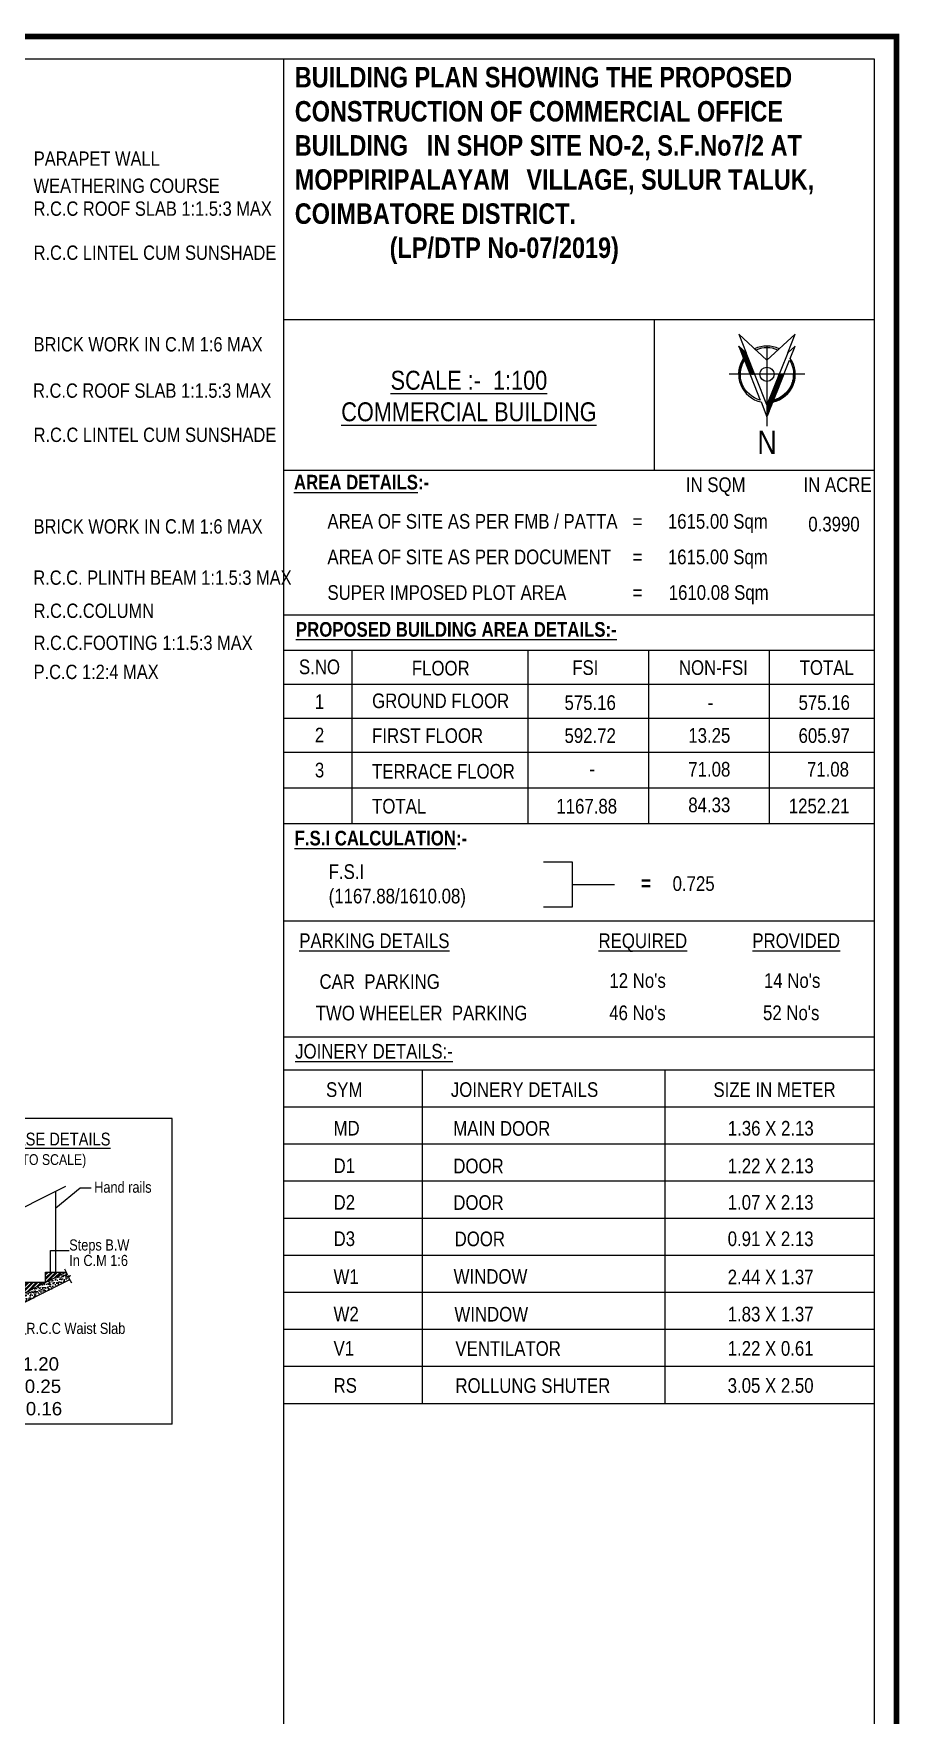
# Model space of a CAD drawing. Header units: metres. Extents: x 127 to 433, y 178 to 269.
# Drawn here: x 414.82 to 432.93, y 233.4 to 268.59 of the extents above; entities that cross this region are included whole.
import ezdxf

# ---------------------------------------------------------------- set-up
doc = ezdxf.new("R2010")
doc.units = ezdxf.units.M
doc.header["$MEASUREMENT"] = 0
doc.layers.add('TEXT', color=3, linetype='Continuous', lineweight=25)
doc.styles.add('Arial', font='swissc.ttf')
doc.styles.get("Standard").update_dxf_attribs({"font": 'swissc.ttf'})
doc.styles.add('title text', font='arial.ttf')
doc.dimstyles.new('FLOOR DIM', dxfattribs={"dimtxt": 0.23, "dimasz": 0.03, "dimexe": 0.075, "dimexo": 0.3, "dimgap": 0.09, "dimtad": 0, "dimzin": 3, "dimdsep": 46, "dimtxsty": 'Arial', "dimblk": 'JM1', "dimcen": -0.09, "dimse1": 1, "dimse2": 1, "dimclrd": 5, "dimclre": 250, "dimclrt": 3, "dimazin": 0, "dimtfac": 0.65, "dimtix": 1, "dimtofl": 0, "dimtmove": 0, "dimatfit": 2, "dimfxl": 0, "dimfrac": 1, "dimtolj": 1, "dimlwd": 18, "dimlwe": -1, "dimarcsym": 0})

# ---------------------------------------------------------------- blocks, each defined once
blk = doc.blocks.new('JM1')
at = {"color": 2}
for p, q in [((-3, 0), (0, 0)), ((-0.88, -0.88), (0.88, 0.88)), ((0, 2), (0, -2))]:
    blk.add_line(p, q, dxfattribs=at)
blk = doc.blocks.new('*D57')
at = {"layer": 'Defpoints', "color": 0}
for p in [(111199.286, -25955.437), (111198.581, -25958.54), (111199.286, -25958.54)]:
    blk.add_point(p, dxfattribs=at)
at = {"color": 3, "insert": (111198.581, -25956.988), "char_height": 0.5, "attachment_point": 5, "rotation": 90}
blk.add_mtext('\\A1;1.20', dxfattribs=at)
blk = doc.blocks.new('NORTH POINT')
h = blk.add_hatch()
h.set_pattern_fill('ANSI31', color=256, scale=0.002143)
h.set_pattern_definition([(45, (-0.44268686, 0.48219852), (-0.000189443638, 0.000189443638), [])])
h.paths.add_polyline_path([(0, 1.393), (0, 1.929), (-0.269, 1.258, 0.353858), (-1.286, 0), (-1.211, 0, -0.342041), (-0.303, 1.173), (-0.772, 0), (-0.557, 0)])
h = blk.add_hatch()
h.set_pattern_fill('ANSI31', color=256, scale=0.002143)
h.set_pattern_definition([(45, (0.90676152, -0.56723565), (-0.00018944364, 0.00018944364), [])])
h.paths.add_polyline_path([(0.772, 0), (0.557, 0), (0.948, -0.976), (1.286, -1.286), (1.062, -0.726, 0.150986), (1.286, 0), (1.211, 0, -0.140222), (1.028, -0.64)])
at = {"linetype": 'Continuous', "ltscale": 250}
for p, q in [((0, -1.286), (0, 2.358)), ((-1.715, 0), (1.715, 0)), ((-0.501, -1.102), (-0.561, -1.157)), ((0.561, -1.157), (0.501, -1.102))]:
    blk.add_line(p, q, dxfattribs=at)
for points in [[(1.062, -0.726, 0.533339), (0.269, 1.258), (0, 1.929), (-0.269, 1.258, 0.533339), (-1.062, -0.726), (-1.286, -1.286), (-0.948, -0.976), (0, 1.393), (0.948, -0.976), (1.286, -1.286)], [(-1.028, -0.64, -0.506557), (-0.303, 1.173)], [(1.028, -0.64), (0.303, 1.173, -0.506557)]]:
    blk.add_lwpolyline(points, format="xyb", close=True, dxfattribs=at)
blk.add_lwpolyline([(-0.948, -0.976), (-1.286, -1.822), (0, -0.643), (1.286, -1.822), (0.948, -0.976)], dxfattribs=at)
blk.add_circle((0, 0), 0.321, dxfattribs=at)
for radius, start, end in [(1.286, 244.13834, 295.86166), (1.211, 245.55266, 294.44734)]:
    blk.add_arc((0, 0), radius, start, end, dxfattribs=at)
blk = doc.blocks.new('ST')
h = blk.add_hatch()
h.set_pattern_fill('ANSI32', color=8, scale=0.012932)
h.set_pattern_definition([(45, (-12102.78879, -39351.42111), (-0.0870967196, 0.0870967196), []), (45, (-12102.73073, -39351.42111), (-0.0870967196, 0.0870967196), [])])
h.paths.add_polyline_path([(111198.892, -25958.54), (111198.892, -25958.934), (111199.68, -25958.54)])
h.paths.add_polyline_path([(111199.68, -25958.146), (111199.68, -25958.54), (111200.468, -25958.146)])
h.paths.add_polyline_path([(111200.468, -25957.752), (111200.468, -25958.146), (111201.257, -25957.752)])
h.paths.add_polyline_path([(111202.045, -25957.358), (111201.257, -25957.358), (111201.257, -25957.752)])
h = blk.add_hatch()
h.set_pattern_fill('AR-CONC', color=8, scale=0.001293)
h.set_pattern_definition([(50, (-12102.7888, -39351.42111), (0.2355936819, -0.02061176645), [0.0246346724, -0.2709813966]), (355, (-12102.7888, -39351.42111), (-0.0455753355, 0.24706681343), [0.01970773794, -0.2167858727]), (100.4514447, (-12102.76916, -39351.42283), (0.19001834577, 0.2264550369), [0.02093625004, -0.23029894156]), (46.1842, (-12102.7888, -39351.35542), (0.3505482085, -0.0543674003), [0.0369520086, -0.4064720949]), (96.6355576, (-12102.75958, -39351.35995), (0.3070012112, 0.319961235), [0.0314043879, -0.3454487243]), (351.18415117, (-12102.7888, -39351.35542), (0.3070012112, 0.319961235), [0.0295615643, -0.3251773293]), (21, (-12102.75595, -39351.37184), (0.19606146262, -0.13224512636), [0.0246346724, -0.2709813966]), (326, (-12102.75595, -39351.37184), (0.079919828, 0.23818426294), [0.01970773794, -0.2167851173]), (71.451445, (-12102.7396, -39351.38287), (0.27598129017, 0.1059391378), [0.02093625004, -0.23029854456]), (37.5, (-12102.78879, -39351.421114), (0.00399405403, 0.109343080525), [0, -0.2141574189, 0, -0.22006974028, 0, -0.21760627303]), (7.5, (-12102.78879, -39351.42111), (0.08640842504, 0.1295493776), [0, -0.12547259819, 0, -0.20923048441, 0, -0.08293673048]), (327.5, (-12102.86204, -39351.42111), (0.17534015197, -0.00740817489), [0, -0.08211557473, 0, -0.25620059316, 0, -0.33995847938]), (317.5, (-12102.89488, -39351.42111), (0.19155453329, 0.032880487), [0, -0.10675024715, 0, -0.17014347084, 0, -0.2414197897])])
h.paths.add_polyline_path([(111202.192, -25957.651), (111202.119, -25957.505), (111202.023, -25957.516), (111202.089, -25957.446), (111202.045, -25957.358), (111198.892, -25958.934), (111198.965, -25959.081), (111199.061, -25959.07), (111198.995, -25959.14), (111199.039, -25959.228)])
for p, q in [((111206.131, -25951.459), (111197.085, -25951.459)), ((111197.085, -25951.459), (111197.085, -25963.2)), ((111206.131, -25963.2), (111206.131, -25951.459)), ((111198.892, -25955.634), (111202.045, -25954.057)), ((111201.651, -25957.358), (111201.651, -25954.254)), ((111199.286, -25958.54), (111199.286, -25955.437)), ((111198.892, -25958.934), (111202.045, -25957.358)), ((111201.257, -25957.752), (111201.257, -25957.358)), ((111201.257, -25957.358), (111202.045, -25957.358)), ((111199.039, -25959.228), (111202.192, -25957.651)), ((111200.468, -25958.146), (111200.468, -25957.752)), ((111200.468, -25957.752), (111201.257, -25957.752)), ((111198.892, -25958.54), (111199.68, -25958.54)), ((111198.892, -25958.934), (111198.892, -25958.54)), ((111199.68, -25958.54), (111199.68, -25958.146)), ((111199.68, -25958.146), (111200.468, -25958.146)), ((111206.131, -25963.2), (111197.085, -25963.2))]:
    blk.add_line(p, q)
at = {"linetype": 'Continuous'}
for points in [[(111201.986, -25957.24), (111202.089, -25957.446), (111202.023, -25957.516), (111202.214, -25957.494), (111202.148, -25957.563), (111202.251, -25957.769)], [(111198.833, -25958.817), (111198.936, -25959.022), (111198.87, -25959.092), (111199.061, -25959.07), (111198.995, -25959.14), (111199.098, -25959.346)]]:
    blk.add_lwpolyline(points, dxfattribs=at)
at = {"style": 'Arial'}
for s, height, p in [('%%USTAIRCASE DETAILS', 0.49269, (111198.049, -25952.494)), ('(NOT TO SCALE)', 0.41209, (111199.048, -25953.242)), ('Hand rails', 0.4272, (111203.131, -25954.31)), ('Steps B.W', 0.4272, (111202.17, -25956.532)), ('In C.M 1:6', 0.4272, (111202.17, -25957.127)), ('R.C.C Waist Slab', 0.42716, (111200.519, -25959.737))]:
    blk.add_text(s, height=height, dxfattribs=at).set_placement(p)
at = {"lineweight": 5, "style": 'title text'}
for s, p in [('WIDTH : 1.20', (111197.43, -25961.147)), ('TREAD : 0.25', (111197.43, -25962.007)), ('RISE     : 0.16', (111197.43, -25962.867))]:
    blk.add_text(s, height=0.51389, dxfattribs=at).set_placement(p)
dim = blk.add_aligned_dim(p1=(111199.286, -25955.437), p2=(111199.286, -25958.54), distance=-0.705, text='1.20', dimstyle='FLOOR DIM', override={"dimscale": 2.5, "dimtxt": 0.2, "dimasz": 0.05, "dimpost": '\\X', "dimse1": 1, "dimse2": 1})
dim.commit()
dim.dimension.update_dxf_attribs({"geometry": '*D57', "text_midpoint": (111198.581, -25956.988)})
for points in [[(111201.657, -25954.89), (111202.595, -25954.122), (111203.013, -25954.122)], [(111201.452, -25957.438), (111201.452, -25956.532), (111202.17, -25956.532)], [(111199.384, -25958.91), (111200.203, -25959.737), (111200.519, -25959.737)]]:
    blk.add_leader(points, dimstyle='FLOOR DIM', override={"dimasz": 0.1, "dimgap": 1, "dimclrd": 1})

msp = doc.modelspace()

# ---------------------------------------------------------------- linework, layer by layer
at = {"linetype": 'ByBlock'}
for p, q in [((420.05, 268.058), (420.05, 198.748)), ((432.405, 262.601), (420.05, 262.601)), ((427.806, 262.601), (427.806, 259.443)), ((432.405, 259.443), (420.05, 259.443))]:
    msp.add_line(p, q, dxfattribs=at)
for p, q in [((420.05, 256.427), (432.405, 256.427)), ((420.05, 255.687), (432.405, 255.687)), ((421.477, 255.687), (421.477, 252.064)), ((425.162, 255.687), (425.162, 252.064)), ((427.684, 255.687), (427.684, 252.064)), ((430.206, 255.687), (430.206, 252.064)), ((420.05, 254.977), (432.405, 254.977)), ((420.05, 254.267), (432.405, 254.267)), ((420.05, 253.557), (432.405, 253.557)), ((420.05, 253.557), (432.405, 253.557)), ((420.05, 253.557), (432.405, 253.557)), ((420.05, 253.557), (432.405, 253.557)), ((421.477, 253.557), (421.477, 253.522)), ((420.05, 252.811), (432.405, 252.811)), ((420.05, 252.064), (432.405, 252.064)), ((420.052, 247.601), (432.405, 247.601)), ((432.405, 247.599), (432.405, 239.762))]:
    msp.add_line(p, q)
at = {"color": 0}
for p, q in [((420.052, 246.909), (432.405, 246.909)), ((422.946, 246.909), (422.946, 239.93)), ((428.027, 246.909), (428.027, 239.93)), ((420.052, 246.134), (432.405, 246.134)), ((420.052, 245.358), (432.405, 245.358)), ((420.052, 244.583), (432.405, 244.583)), ((420.052, 243.807), (432.405, 243.807)), ((420.052, 243.032), (432.405, 243.032)), ((420.052, 242.256), (432.405, 242.256)), ((420.052, 241.481), (432.405, 241.481)), ((420.052, 240.706), (432.405, 240.706)), ((420.052, 239.93), (432.405, 239.93))]:
    msp.add_line(p, q, dxfattribs=at)
at = {"const_width": 0.12}
msp.add_lwpolyline([(331.188, 268.526), (432.873, 268.526), (432.873, 198.28), (331.188, 198.28)], close=True, dxfattribs=at)
msp.add_lwpolyline([(331.656, 268.058), (432.405, 268.058), (432.405, 198.748), (331.656, 198.748)], close=True)
for points in [[(425.486, 251.26), (426.087, 251.26), (426.087, 250.311), (425.486, 250.311)], [(426.087, 250.786), (426.971, 250.786)], [(420.051, 250.025), (432.405, 250.025)], [(420.05, 247.601), (432.405, 247.601)]]:
    msp.add_lwpolyline(points)

# ---------------------------------------------------------------- block references
at = {"xscale": 0.460055286110679, "yscale": 0.460055286110679, "zscale": 0.460055286110679, "rotation": 180}
msp.add_blockref('NORTH POINT', (430.163, 261.459), dxfattribs=at)
at = {"xscale": 0.54432, "yscale": 0.54432, "zscale": 0.54432}
msp.add_blockref('ST', (-60114.001, 14371.787), dxfattribs=at)

# ---------------------------------------------------------------- texts
msp.add_text('N', height=0.49, rotation=359.935).set_placement((429.962, 259.792))
for s, height, p in [('=', 0.307, (427.353, 258.23)), ('=', 0.307, (427.353, 257.485)), ('=', 0.307, (427.353, 256.74)), ('%%UJOINERY DETAILS:-', 0.30666, (420.292, 247.143))]:
    msp.add_text(s, height=height).set_placement(p)
at = {"color": 0}
for s, height, p in [('SYM', 0.3067, (420.938, 246.341)), ('JOINERY DETAILS', 0.30666, (423.549, 246.341)), ('SIZE IN METER', 0.30666, (429.043, 246.341)), ('MD', 0.3067, (421.095, 245.534)), ('MAIN DOOR', 0.3067, (423.6, 245.529)), ('1.36 X 2.13', 0.30666, (429.344, 245.532)), ('D1', 0.3067, (421.095, 244.748)), ('DOOR', 0.3067, (423.6, 244.743)), ('1.22 X 2.13', 0.30666, (429.342, 244.746)), ('D2', 0.3067, (421.095, 243.982)), ('DOOR', 0.3067, (423.6, 243.978)), ('1.07 X 2.13', 0.30666, (429.341, 243.982)), ('D3', 0.3067, (421.095, 243.222)), ('DOOR', 0.3067, (423.628, 243.218)), ('0.91 X 2.13', 0.30666, (429.341, 243.22)), ('W1', 0.3067, (421.095, 242.43)), ('WINDOW', 0.3067, (423.608, 242.431)), ('2.44 X 1.37', 0.30666, (429.341, 242.42)), ('W2', 0.3067, (421.095, 241.645)), ('WINDOW', 0.3067, (423.624, 241.642)), ('1.83 X 1.37', 0.30666, (429.341, 241.644)), ('V1', 0.3067, (421.095, 240.928)), ('VENTILATOR', 0.3067, (423.645, 240.924)), ('1.22 X 0.61', 0.30666, (429.341, 240.927)), ('RS', 0.3067, (421.095, 240.153)), ('ROLLUNG SHUTER', 0.30666, (423.645, 240.149)), ('3.05 X 2.50', 0.30666, (429.341, 240.151))]:
    msp.add_text(s, height=height, dxfattribs=at).set_placement(p)
for s, insert, char_height, width, attachment_point in [('{\\fSwis721 Cn BT|b1|i0|c0|p34;BUILDING PLAN SHOWING THE PROPOSED CONSTRUCTION OF COMMERCIAL OFFICE  BUILDING \\H1.87838x; \\H0.53237x;IN SHOP SITE NO-2, S.F.No7/2 AT MOPPIRIPALAYAM \\H1.58559x; \\H0.63068x;VILLAGE, SULUR TALUK, COIMBATORE DISTRICT.           \\H1.68319x; \\H0.59411x;^I^I^I^I  (LP/DTP No-07/2019) \\H1.65065x; \\H0.60582x;\\P^I^I^I              \\H1.63747x; }', (420.284, 267.889), 0.428059, 12.03795, 1), ('{\\LSCALE :-  1:100\\PCOMMERCIAL BUILDING\\H1.87838x; }', (423.927, 261.002), 0.396, 5.84286, 5), ('{\\fSwis721 Cn BT|b1|i0|c0|p34;\\LAREA DETAILS\\l:-}', (420.266, 259.356), 0.30666, 4.72573, 1), ('{\\fSwis721 Cn BT|b1|i0|c0|p34;\\LF.S.I CALCULATION\\l:-}', (420.28, 251.909), 0.30666, 15.00787, 1), ('{\\fSwis721 Cn BT|b0|i0|c0|p34;\\LPARKING DETAILS}', (420.378, 249.762), 0.30666, 15.00787, 1), ('{\\fSwis721 Cn BT|b0|i0|c0|p34;\\LREQUIRED}', (426.639, 249.762), 0.30666, 15.00787, 1), ('{\\fSwis721 Cn BT|b0|i0|c0|p34;\\LPROVIDED}', (429.857, 249.762), 0.30666, 15.00787, 1)]:
    msp.add_mtext(s, dxfattribs=dict(insert=insert, char_height=char_height, width=width, attachment_point=attachment_point))
at = {"color": 0, "attachment_point": 1}
for s, insert, char_height, width in [('{\\fSwis721 Cn BT|b0|i0|c0|p34;IN SQM}', (428.466, 259.303), 0.30666, 1.52328), ('{\\fSwis721 Cn BT|b0|i0|c0|p34;IN ACRE}', (430.927, 259.303), 0.30666, 1.73769), ('{\\fSwis721 Cn BT|b0|i0|c0|p34;AREA OF SITE AS PER FMB / PATTA }', (420.967, 258.536), 0.30666, 7.52288), ('1615.00 Sqm', (428.09, 258.536), 0.30666, 2.54849), ('{\\fSwis721 Cn BT|b0|i0|c0|p34;AREA OF SITE AS PER DOCUMENT }', (420.967, 257.792), 0.30666, 7.35595), ('1615.00 Sqm', (428.09, 257.792), 0.30666, 2.54849), ('{\\fSwis721 Cn BT|b0|i0|c0|p34;SUPER IMPOSED PLOT AREA}', (420.967, 257.047), 0.30666, 6.88985), ('1610.08 Sqm', (428.108, 257.047), 0.30666, 2.54849), ('{\\fSwis721 Cn BT|b0|i0|c0|p34;CAR  PARKING}', (420.801, 248.907), 0.30666, 4.29739), ("12 No's", (426.866, 248.93), 0.3067, 4.29739), ("14 No's", (430.1, 248.93), 0.3067, 4.29739), ('TWO WHEELER  PARKING', (420.721, 248.249), 0.30666, 4.29739), ("46 No's", (426.863, 248.254), 0.3067, 4.29739), ("52 No's", (430.08, 248.254), 0.3067, 4.29739)]:
    msp.add_mtext(s, dxfattribs=dict(at, insert=insert, char_height=char_height, width=width))
at = {"attachment_point": 1}
for s, width, gutter_width, heights, insert, char_height in [('0.3990', 4.20392, 1.053, [0], (431.028, 258.479), 0.3067), ('{\\fSwis721 Cn BT|b1|i0|c0|p34;\\LPROPOSED BUILDING AREA DETAILS:-}', 15.00787, 0.421, [0], (420.307, 256.276), 0.30666), ('    FLOOR', 15.00787, 0.421, [0], (422.342, 255.465), 0.3067), ('{\\fSwis721 Cn BT|b0|i0|c0|p34;   FSI}', 15.00787, 0.421, [0], (425.796, 255.476), 0.30666), ('NON-FSI', 15.00787, 0.421, [0.639], (428.32, 255.476), 0.3067), ('TOTAL', 15.00787, 0.421, [0], (430.847, 255.477), 0.3067), ('-', 15.00787, 0.421, [0], (428.923, 254.744), 0.307), ('-', 15.00787, 0.421, [0], (426.448, 253.361), 0.307), ('{\\fSwis721 Cn BT|b1|i0|c0|p34;=}', 13.47253, 0.421, [0], (427.53, 250.969), 0.30666)]:
    msp.add_mtext_dynamic_manual_height_columns(s, width=width, gutter_width=gutter_width, heights=heights, dxfattribs=dict(at, insert=insert, char_height=char_height))
at = {"color": 0, "attachment_point": 1}
for s, width, heights, insert, char_height in [('S.NO', 15.00787, [0], (420.371, 255.492), 0.3067), ('1', 15.00787, [0], (420.704, 254.764), 0.307), ('GROUND FLOOR', 15.00787, [0], (421.901, 254.781), 0.30666), ('575.16', 15.00787, [0], (425.927, 254.744), 0.3067), ('575.16', 15.00787, [0], (430.824, 254.744), 0.3067), ('2', 15.00787, [0], (420.704, 254.065), 0.307), ('FIRST FLOOR', 15.00787, [0], (421.901, 254.053), 0.30666), ('592.72', 15.00787, [0], (425.927, 254.054), 0.3067), ('13.25', 15.00787, [0], (428.517, 254.057), 0.3067), ('605.97', 15.00787, [0], (430.824, 254.054), 0.3067), ('3', 15.00787, [0], (420.704, 253.333), 0.307), ('71.08', 15.00787, [0], (428.517, 253.349), 0.3067), ('71.08', 15.00787, [0], (431, 253.349), 0.3067), ('TERRACE FLOOR', 15.00787, [0], (421.901, 253.307), 0.30666), ('TOTAL ', 3.21634, [0], (421.901, 252.577), 0.3067), ('1167.88', 1.34214, [0], (425.757, 252.577), 0.3067), ('84.33', 15.00787, [0], (428.517, 252.603), 0.3067), ('1252.21', 1.43759, [0], (430.62, 252.582), 0.3067), ('F.S.I\\P(1167.88/1610.08)', 4.29739, [1.302], (420.993, 251.208), 0.30666), ('0.725', 7.73283, [1.965], (428.189, 250.958), 0.3067)]:
    msp.add_mtext_dynamic_manual_height_columns(s, width=width, gutter_width=0.421, heights=heights, dxfattribs=dict(at, insert=insert, char_height=char_height))
at = {"layer": 'TEXT', "color": 0, "style": 'Arial'}
for s, p in [('PARAPET WALL', (414.823, 265.821)), ('WEATHERING COURSE', (414.819, 265.254)), ('R.C.C ROOF SLAB 1:1.5:3 MAX', (414.819, 264.775)), ('R.C.C LINTEL CUM SUNSHADE', (414.819, 263.853)), ('BRICK WORK IN C.M 1:6 MAX', (414.819, 261.937)), ('R.C.C ROOF SLAB 1:1.5:3 MAX', (414.809, 260.968)), ('R.C.C LINTEL CUM SUNSHADE', (414.819, 260.043)), ('BRICK WORK IN C.M 1:6 MAX', (414.819, 258.127)), ('R.C.C. PLINTH BEAM 1:1.5:3 MAX', (414.813, 257.055)), ('R.C.C.COLUMN', (414.819, 256.362)), ('R.C.C.FOOTING 1:1.5:3 MAX', (414.819, 255.691)), ('P.C.C 1:2:4 MAX', (414.819, 255.083))]:
    msp.add_text(s, height=0.3, dxfattribs=at).set_placement(p)

doc.saveas('drawing.dxf')
